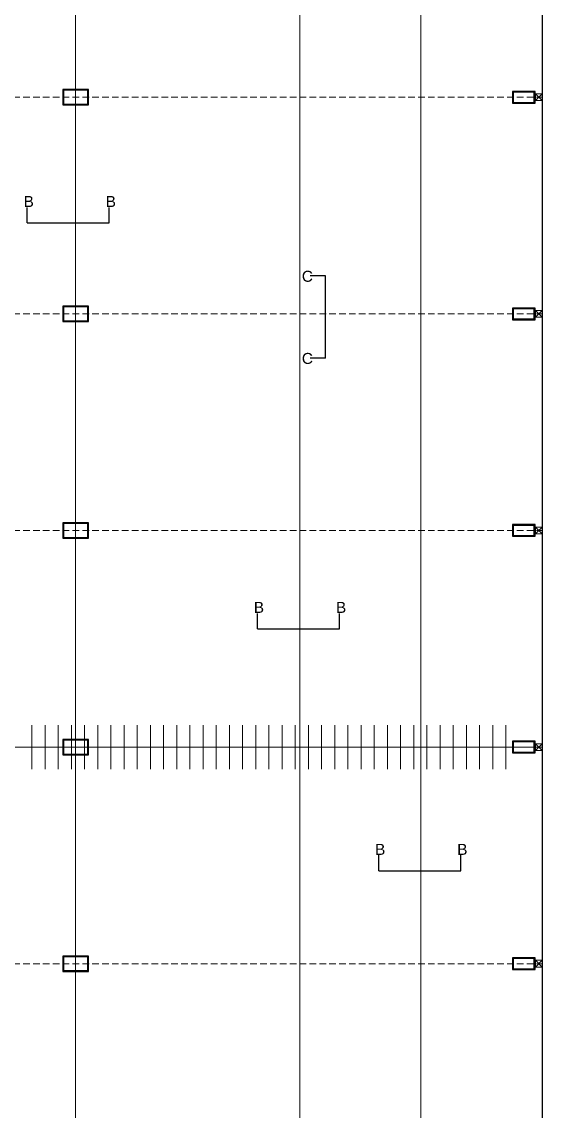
# Model space of a CAD drawing. Header units: inches. Extents: x -605 to 2991212, y -2872845 to 0.
# Drawn here: x 2925626 to 2943415, y -2090468 to -2053250 of the extents above; entities that cross this region are included whole.
import ezdxf

# ---------------------------------------------------------------- set-up
doc = ezdxf.new("R2010")
doc.units = ezdxf.units.IN
doc.header["$LTSCALE"] = 600
doc.header["$MEASUREMENT"] = 0
doc.linetypes.add('DASHED2', pattern=[0.375, 0.25, -0.125])
for name, color, linetype, lineweight in [('beam', 2, 'Continuous', 13), ('GB', 6, 'Continuous', 20), ('rRCC 2', 40, 'Continuous', 15)]:
    doc.layers.add(name, color=color, linetype=linetype, lineweight=lineweight)
doc.styles.add('DIM IN', font='arial.ttf')

msp = doc.modelspace()

# ---------------------------------------------------------------- linework, layer by layer
at = {"color": 4}
for p, q in [((2925810.9, -2060118.3), (2925810.9, -2059592.2)), ((2928618, -2060118.3), (2928618, -2059592.2)), ((2925810.9, -2060118.3), (2928618, -2060118.3)), ((2936009.6, -2061932.6), (2935483.5, -2061932.6)), ((2936009.6, -2064739.6), (2936009.6, -2061932.6)), ((2936009.6, -2064739.6), (2935483.5, -2064739.6)), ((2933680.7, -2073985.3), (2933680.7, -2073459.2)), ((2936487.8, -2073985.3), (2936487.8, -2073459.2)), ((2933680.7, -2073985.3), (2936487.8, -2073985.3)), ((2937825.7, -2082252.6), (2937825.7, -2081726.5)), ((2940632.8, -2082252.6), (2940632.8, -2081726.5)), ((2937825.7, -2082252.6), (2940632.8, -2082252.6))]:
    msp.add_line(p, q, dxfattribs=at)
at = {"color": 1, "linetype": 'ByBlock'}
msp.add_lwpolyline([(2887874.7, -2040666.2), (2943414.7, -2040666.2), (2943414.7, -2122790.7), (2887874.7, -2122790.7)], close=True, dxfattribs=at)
at = {"color": 6, "linetype": 'ByBlock'}
for points in [[(2927904.7, -2056090.8), (2927904.7, -2055565.8), (2927024.7, -2055565.8), (2927024.7, -2056090.8)], [(2943169.7, -2056028.3), (2943169.7, -2055628.3), (2942399.7, -2055628.3), (2942399.7, -2056028.3)], [(2927904.7, -2063490.8), (2927904.7, -2062965.8), (2927024.7, -2062965.8), (2927024.7, -2063490.8)], [(2943169.7, -2063428.3), (2943169.7, -2063028.3), (2942399.7, -2063028.3), (2942399.7, -2063428.3)], [(2927904.7, -2070890.8), (2927904.7, -2070365.8), (2927024.7, -2070365.8), (2927024.7, -2070890.8)], [(2943169.7, -2070828.3), (2943169.7, -2070428.3), (2942399.7, -2070428.3), (2942399.7, -2070828.3)], [(2927904.7, -2078290.8), (2927904.7, -2077765.8), (2927024.7, -2077765.8), (2927024.7, -2078290.8)], [(2943169.7, -2078228.3), (2943169.7, -2077828.3), (2942399.7, -2077828.3), (2942399.7, -2078228.3)], [(2927904.7, -2085690.8), (2927904.7, -2085165.8), (2927024.7, -2085165.8), (2927024.7, -2085690.8)], [(2943169.7, -2085628.3), (2943169.7, -2085228.3), (2942399.7, -2085228.3), (2942399.7, -2085628.3)]]:
    msp.add_lwpolyline(points, close=True, dxfattribs=at)
at = {"color": 3, "linetype": 'ByBlock'}
for points in [[(2927879.7, -2056065.8), (2927879.7, -2055590.8), (2927049.7, -2055590.8), (2927049.7, -2056065.8)], [(2943144.7, -2056003.3), (2943144.7, -2055653.3), (2942424.7, -2055653.3), (2942424.7, -2056003.3)], [(2927879.7, -2063465.8), (2927879.7, -2062990.8), (2927049.7, -2062990.8), (2927049.7, -2063465.8)], [(2943144.7, -2063403.3), (2943144.7, -2063053.3), (2942424.7, -2063053.3), (2942424.7, -2063403.3)], [(2927879.7, -2070865.8), (2927879.7, -2070390.8), (2927049.7, -2070390.8), (2927049.7, -2070865.8)], [(2943144.7, -2070803.3), (2943144.7, -2070453.3), (2942424.7, -2070453.3), (2942424.7, -2070803.3)], [(2927879.7, -2078265.8), (2927879.7, -2077790.8), (2927049.7, -2077790.8), (2927049.7, -2078265.8)], [(2943144.7, -2078203.3), (2943144.7, -2077853.3), (2942424.7, -2077853.3), (2942424.7, -2078203.3)], [(2927879.7, -2085665.8), (2927879.7, -2085190.8), (2927049.7, -2085190.8), (2927049.7, -2085665.8)], [(2943144.7, -2085603.3), (2943144.7, -2085253.3), (2942424.7, -2085253.3), (2942424.7, -2085603.3)]]:
    msp.add_lwpolyline(points, close=True, dxfattribs=at)
at = {"layer": 'GB', "color": 7, "linetype": 'DASHED2', "ltscale": 1.5}
for p, q in [((2887874.7, -2055828.3), (2943414.7, -2055828.3)), ((2887874.7, -2063228.3), (2943414.7, -2063228.3)), ((2887874.7, -2070628.3), (2943414.7, -2070628.3)), ((2887874.7, -2085428.3), (2943414.7, -2085428.3))]:
    msp.add_line(p, q, dxfattribs=at)
at = {"layer": 'GB', "color": 7, "linetype": 'ByBlock'}
for p, q in [((2925971, -2077278.3), (2925971, -2078778.3)), ((2926421, -2077278.3), (2926421, -2078778.3)), ((2926871, -2077278.3), (2926871, -2078778.3)), ((2927321, -2077278.3), (2927321, -2078778.3)), ((2927771, -2077278.3), (2927771, -2078778.3)), ((2928221, -2077278.3), (2928221, -2078778.3)), ((2928671, -2077278.3), (2928671, -2078778.3)), ((2929121, -2077278.3), (2929121, -2078778.3)), ((2929571, -2077278.3), (2929571, -2078778.3)), ((2930021, -2077278.3), (2930021, -2078778.3)), ((2930471, -2077278.3), (2930471, -2078778.3)), ((2930921, -2077278.3), (2930921, -2078778.3)), ((2931371, -2077278.3), (2931371, -2078778.3)), ((2931821, -2077278.3), (2931821, -2078778.3)), ((2932271, -2077278.3), (2932271, -2078778.3)), ((2932721, -2077278.3), (2932721, -2078778.3)), ((2933171, -2077278.3), (2933171, -2078778.3)), ((2933621, -2077278.3), (2933621, -2078778.3)), ((2934071, -2077278.3), (2934071, -2078778.3)), ((2934521, -2077278.3), (2934521, -2078778.3)), ((2934971, -2077278.3), (2934971, -2078778.3)), ((2935421, -2077278.3), (2935421, -2078778.3)), ((2935871, -2077278.3), (2935871, -2078778.3)), ((2936321, -2077278.3), (2936321, -2078778.3)), ((2936771, -2077278.3), (2936771, -2078778.3)), ((2937221, -2077278.3), (2937221, -2078778.3)), ((2937671, -2077278.3), (2937671, -2078778.3)), ((2938121, -2077278.3), (2938121, -2078778.3)), ((2938571, -2077278.3), (2938571, -2078778.3)), ((2939021, -2077278.3), (2939021, -2078778.3)), ((2939471, -2077278.3), (2939471, -2078778.3)), ((2939921, -2077278.3), (2939921, -2078778.3)), ((2940371, -2077278.3), (2940371, -2078778.3)), ((2940821, -2077278.3), (2940821, -2078778.3)), ((2941271, -2077278.3), (2941271, -2078778.3)), ((2941721, -2077278.3), (2941721, -2078778.3)), ((2942171, -2077278.3), (2942171, -2078778.3))]:
    msp.add_line(p, q, dxfattribs=at)
at = {"layer": 'GB', "color": 3, "linetype": 'ByBlock', "lineweight": 18}
msp.add_line((2887874.7, -2078028.3), (2943414.7, -2078028.3), dxfattribs=at)
at = {"layer": 'GB', "color": 7, "ltscale": 1.5}
for points in [[(2927464.7, -2040666.2), (2927464.7, -2122790.7)], [(2935124.7, -2040666.2), (2935124.7, -2122790.7)], [(2939269.7, -2040666.2), (2939269.7, -2122790.7)]]:
    msp.add_lwpolyline(points, dxfattribs=at)
at = {"layer": 'rRCC 2', "color": 6}
for p, q in [((2943414.7, -2055713.3), (2943184.7, -2055943.3)), ((2943414.7, -2055943.3), (2943184.7, -2055713.3)), ((2943414.7, -2063113.3), (2943184.7, -2063343.3)), ((2943414.7, -2063343.3), (2943184.7, -2063113.3)), ((2943414.7, -2070513.3), (2943184.7, -2070743.3)), ((2943414.7, -2070743.3), (2943184.7, -2070513.3)), ((2943414.7, -2077913.3), (2943184.7, -2078143.3)), ((2943414.7, -2078143.3), (2943184.7, -2077913.3)), ((2943414.7, -2085313.3), (2943184.7, -2085543.3)), ((2943414.7, -2085543.3), (2943184.7, -2085313.3))]:
    msp.add_line(p, q, dxfattribs=at)
for points in [[(2943414.7, -2055713.3), (2943184.7, -2055713.3), (2943184.7, -2055943.3), (2943414.7, -2055943.3)], [(2943414.7, -2063113.3), (2943184.7, -2063113.3), (2943184.7, -2063343.3), (2943414.7, -2063343.3)], [(2943414.7, -2070513.3), (2943184.7, -2070513.3), (2943184.7, -2070743.3), (2943414.7, -2070743.3)], [(2943414.7, -2077913.3), (2943184.7, -2077913.3), (2943184.7, -2078143.3), (2943414.7, -2078143.3)], [(2943414.7, -2085313.3), (2943184.7, -2085313.3), (2943184.7, -2085543.3), (2943414.7, -2085543.3)]]:
    msp.add_lwpolyline(points, close=True, dxfattribs=at)

# ---------------------------------------------------------------- texts
at = {"layer": 'beam', "color": 4, "linetype": 'ByBlock', "lineweight": -2, "char_height": 376.5, "width": 167.555, "attachment_point": 1, "style": 'DIM IN'}
for s, insert in [('B', (2925687.1, -2059201.6)), ('B', (2928494.1, -2059201.6)), ('C', (2935198.4, -2061756.1)), ('C', (2935198.4, -2064563.2)), ('B', (2933556.9, -2073068.7)), ('B', (2936363.9, -2073068.7)), ('B', (2937701.9, -2081336)), ('B', (2940508.9, -2081336))]:
    msp.add_mtext(s, dxfattribs=dict(at, insert=insert))

doc.saveas('drawing.dxf')
